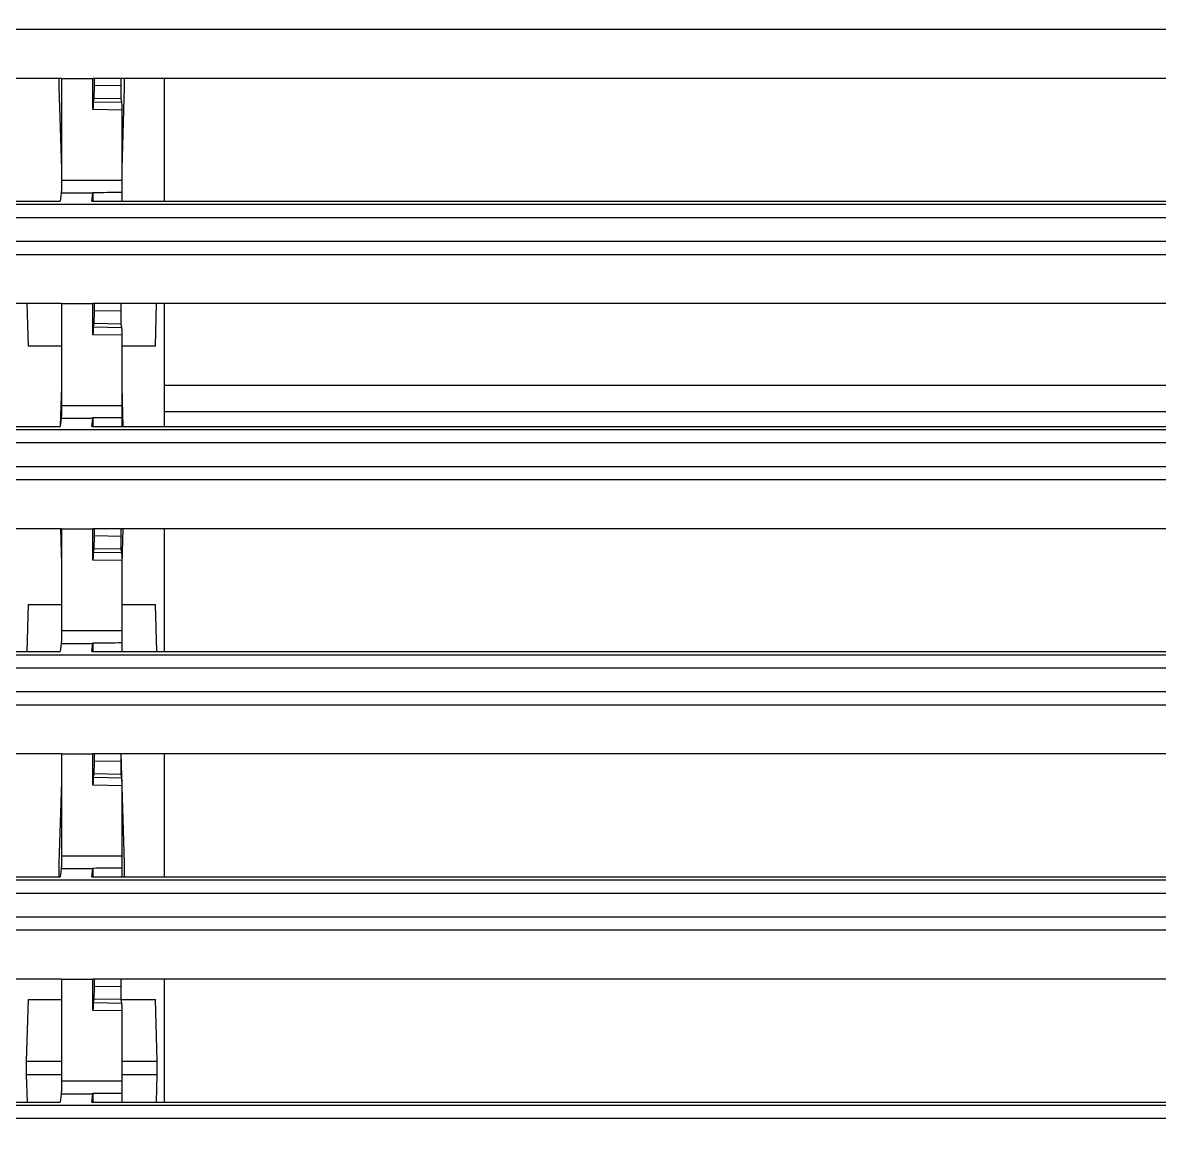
# Model space of a CAD drawing. Header units: millimetres. Extents: x -56261 to 196039, y 9480 to 100001.
# Drawn here: x 33773.55 to 33803.03, y 95795.22 to 95823.95 of the extents above; entities that cross this region are included whole.
import ezdxf

# ---------------------------------------------------------------- set-up
doc = ezdxf.new("R2010")
doc.units = ezdxf.units.MM
doc.set_wipeout_variables(frame=1)
doc.layers.add('SS-AIRCON', color=5, linetype='Continuous')
doc.layers.add('SS-TEXT', color=7, linetype='Continuous')

# ---------------------------------------------------------------- blocks, each defined once
blk = doc.blocks.new('I48T')
at = {"layer": 'SS-AIRCON', "color": 0, "linetype": 'Continuous'}
for p, q in [((599.9006, -86.18208), (-599.9007, -86.18208)), ((578.5326, -86.68017), (-578.5326, -86.68017)), ((-126.901, -86.79772), (-210.3009, -86.79772)), ((-129.65, -91.46102), (-129.65, -86.79772)), ((-129.3559, -86.79772), (-129.387, -87.82646)), ((-126.901, -86.79772), (-126.943, -87.09899)), ((-126.943, -87.09899), (-125.743, -87.09899)), ((-125.743, -87.09899), (-125.7009, -86.79772)), ((-42.301, -86.79772), (-125.7009, -86.79772)), ((-124.4131, -87.82646), (-124.4442, -86.79772)), ((-128.0515, -87.5976), (-128.0515, -90.2562)), ((-125.7485, -87.5976), (-128.0515, -87.5976)), ((-125.7485, -91.46102), (-125.7485, -87.5976)), ((-129.387, -87.82646), (-128.0515, -87.82646)), ((-125.7485, -87.82646), (-124.4131, -87.82646)), ((-129.387, -88.34608), (-129.3163, -90.68435)), ((-128.0515, -88.34608), (-129.387, -88.34608)), ((-124.4131, -88.34608), (-125.7485, -88.34608)), ((-124.4838, -90.68435), (-124.4131, -88.34608)), ((-128.0515, -90.2562), (-126.9486, -90.27548)), ((-128.048, -90.5559), (-128.0179, -90.6858)), ((-126.9521, -90.57505), (-128.048, -90.5559)), ((-126.982, -90.70296), (-126.9521, -90.57505)), ((-126.9486, -90.27548), (-126.9486, -91.46102)), ((-128.0182, -90.68435), (-129.3163, -90.68435)), ((-128.0179, -90.6858), (-126.982, -90.70296)), ((-124.4838, -90.68435), (-125.7485, -90.68435)), ((-210.3485, -91.46102), (-126.9486, -91.46102)), ((-128.0121, -91.18513), (-128.0121, -91.46102)), ((-126.9878, -91.2021), (-128.0121, -91.18513)), ((-126.9878, -91.46102), (-126.9878, -91.2021)), ((-125.7485, -91.46102), (-126.9486, -91.46102)), ((-125.7485, -91.46102), (-42.3486, -91.46102)), ((580.0736, -93.32954), (-580.0737, -93.32954)), ((-599.9007, -93.81793), (599.9006, -93.81793)), ((599.9006, -94.73208), (-599.9007, -94.73208)), ((578.5326, -95.23017), (-578.5326, -95.23017)), ((-126.901, -95.34772), (-210.3009, -95.34772)), ((-129.65, -100.01102), (-129.65, -95.34772)), ((-126.901, -95.34772), (-126.943, -95.64899)), ((-125.743, -95.64899), (-125.7009, -95.34772)), ((-42.301, -95.34772), (-125.7009, -95.34772)), ((-126.943, -95.64899), (-125.743, -95.64899)), ((-128.1452, -95.84763), (-128.0193, -100.01102)), ((-128.0515, -96.1476), (-128.0515, -98.8062)), ((-125.7485, -96.1476), (-128.0515, -96.1476)), ((-125.7485, -98.9442), (-125.6549, -95.84763)), ((-125.7485, -100.01102), (-125.7485, -96.1476)), ((-128.0515, -98.8062), (-126.9486, -98.82548)), ((-126.9486, -98.82548), (-126.9486, -100.01102)), ((-128.048, -99.1059), (-128.0179, -99.2358)), ((-126.9521, -99.12505), (-128.048, -99.1059)), ((-128.0179, -99.2358), (-126.982, -99.25296)), ((-126.982, -99.25296), (-126.9521, -99.12505)), ((-210.3485, -100.01102), (-126.9486, -100.01102)), ((-126.9878, -99.7521), (-128.0121, -99.73513)), ((-128.0121, -99.73513), (-128.0121, -100.01102)), ((-126.9878, -100.01102), (-126.9878, -99.7521)), ((-125.7485, -100.01102), (-126.9486, -100.01102)), ((-125.7485, -100.01102), (-42.3486, -100.01102)), ((580.0736, -101.87954), (-580.0737, -101.87954)), ((-599.9007, -102.36793), (599.9006, -102.36793)), ((599.9006, -103.28208), (-599.9007, -103.28208)), ((578.5326, -103.78017), (-578.5326, -103.78017)), ((-126.901, -103.89772), (-210.3009, -103.89772)), ((-129.65, -108.56102), (-129.65, -103.89772)), ((-129.3703, -103.89772), (-129.3163, -105.68435)), ((-126.901, -103.89772), (-126.943, -104.19899)), ((-125.743, -104.19899), (-125.7009, -103.89772)), ((-42.301, -103.89772), (-125.7009, -103.89772)), ((-124.4838, -105.68435), (-124.4298, -103.89772)), ((-126.943, -104.19899), (-125.743, -104.19899)), ((-125.7485, -104.6976), (-128.0515, -104.6976)), ((-128.0515, -104.6976), (-128.0515, -107.3562)), ((-125.7485, -108.56102), (-125.7485, -104.6976)), ((-128.0515, -105.68435), (-129.3163, -105.68435)), ((-124.4838, -105.68435), (-125.7485, -105.68435)), ((-128.0515, -107.22752), (-128.0919, -108.56102)), ((-128.0515, -107.3562), (-126.9486, -107.37548)), ((-126.9486, -107.37548), (-126.9486, -108.56102)), ((-125.7082, -108.56102), (-125.7485, -107.22792)), ((-128.048, -107.6559), (-128.0179, -107.7858)), ((-126.9521, -107.67505), (-128.048, -107.6559)), ((-128.0179, -107.7858), (-126.982, -107.80296)), ((-126.982, -107.80296), (-126.9521, -107.67505)), ((-126.9878, -108.3021), (-128.0121, -108.28513)), ((-128.0121, -108.28513), (-128.0121, -108.56102)), ((-126.9878, -108.56102), (-126.9878, -108.3021)), ((-210.3485, -108.56102), (-126.9486, -108.56102)), ((-125.7485, -108.56102), (-126.9486, -108.56102)), ((-125.7485, -108.56102), (-42.3486, -108.56102)), ((580.0736, -110.42954), (-580.0737, -110.42954)), ((-599.9007, -110.91793), (599.9006, -110.91793)), ((599.9006, -111.83208), (-599.9007, -111.83208)), ((578.5326, -112.33017), (-578.5326, -112.33017)), ((-126.901, -112.44772), (-210.3009, -112.44772)), ((-129.65, -117.11102), (-129.65, -112.44772)), ((-128.0968, -112.44772), (-128.0515, -113.9446)), ((-126.901, -112.44772), (-126.943, -112.74899)), ((-125.7485, -113.9442), (-125.7039, -112.46944)), ((-125.743, -112.74899), (-125.7009, -112.44772)), ((-42.301, -112.44772), (-125.7009, -112.44772)), ((-129.65, -113.01629), (-213.3118, -113.01629)), ((-126.943, -112.74899), (-125.743, -112.74899)), ((-128.0515, -113.2476), (-128.0515, -115.9062)), ((-125.7485, -113.2476), (-128.0515, -113.2476)), ((-125.7485, -117.11102), (-125.7485, -113.2476)), ((-129.65, -114.01629), (-213.3118, -114.01629)), ((-129.3163, -115.4882), (-129.3653, -117.11102)), ((-129.3163, -115.4882), (-128.0515, -115.4882)), ((-125.7485, -115.4882), (-124.4838, -115.4882)), ((-124.4347, -117.11102), (-124.4838, -115.4882)), ((-128.0515, -115.9062), (-126.9486, -115.92548)), ((-126.9486, -115.92548), (-126.9486, -117.11102)), ((-128.048, -116.2059), (-128.0179, -116.3358)), ((-126.9521, -116.22505), (-128.048, -116.2059)), ((-128.0179, -116.3358), (-126.982, -116.35296)), ((-126.982, -116.35296), (-126.9521, -116.22505)), ((-128.0121, -116.83513), (-128.0121, -117.11102)), ((-126.9878, -116.8521), (-128.0121, -116.83513)), ((-126.9878, -117.11102), (-126.9878, -116.8521)), ((-210.3485, -117.11102), (-126.9486, -117.11102)), ((-125.7485, -117.11102), (-126.9486, -117.11102)), ((-125.7485, -117.11102), (-42.3486, -117.11102)), ((580.0736, -118.97954), (-580.0737, -118.97954)), ((-599.9007, -119.46793), (599.9006, -119.46793)), ((599.9006, -120.38208), (-599.9007, -120.38208)), ((578.5326, -120.88017), (-578.5326, -120.88017)), ((-126.901, -120.99772), (-210.3009, -120.99772)), ((-129.65, -125.66102), (-129.65, -120.99772)), ((-126.901, -120.99772), (-126.943, -121.29899)), ((-125.743, -121.29899), (-125.7009, -120.99772)), ((-42.301, -120.99772), (-125.7009, -120.99772)), ((-126.943, -121.29899), (-125.743, -121.29899)), ((-128.0515, -121.7976), (-128.0515, -124.4562)), ((-125.7485, -121.7976), (-128.0515, -121.7976)), ((-125.7485, -125.66102), (-125.7485, -121.7976)), ((-128.0515, -122.22752), (-128.1452, -125.32427)), ((-125.6548, -125.32427), (-125.7485, -122.22792)), ((-128.0515, -124.4562), (-126.9486, -124.47548)), ((-126.9486, -124.47548), (-126.9486, -125.66102)), ((-128.048, -124.7559), (-128.0179, -124.8858)), ((-126.9521, -124.77505), (-128.048, -124.7559)), ((-128.0179, -124.8858), (-126.982, -124.90296)), ((-126.982, -124.90296), (-126.9521, -124.77505)), ((-126.9878, -125.4021), (-128.0121, -125.38513)), ((-128.0121, -125.38513), (-128.0121, -125.66102)), ((-126.9878, -125.66102), (-126.9878, -125.4021)), ((-210.3485, -125.66102), (-126.9486, -125.66102)), ((-125.7485, -125.66102), (-126.9486, -125.66102)), ((-125.7485, -125.66102), (-42.3486, -125.66102)), ((580.0736, -127.52954), (-580.0737, -127.52954))]:
    blk.add_line(p, q, dxfattribs=at)
for points in [[(-128.0559, -87.13817), (-128.0556, -87.147, -0.00098608), (-128.0553, -87.15661, -0.00083391), (-128.055, -87.16704, -0.00070813), (-128.0547, -87.17823, -0.00061685), (-128.0544, -87.19016, -0.00054074), (-128.0542, -87.20278, -0.00047995), (-128.0539, -87.21607, -0.00042866), (-128.0537, -87.22997, -0.00038747), (-128.0535, -87.24446, -0.00035213), (-128.0533, -87.25947, -0.00032251), (-128.0531, -87.27496, -0.00029702), (-128.0529, -87.29088, -0.00027502), (-128.0527, -87.30718, -0.00025641), (-128.0525, -87.3238, -0.00024002), (-128.0524, -87.34071, -0.00022549), (-128.0523, -87.35785, -0.00021163), (-128.0521, -87.37515, -0.00020215), (-128.052, -87.39261, -0.00019475), (-128.0519, -87.41017, -0.0001822), (-128.0518, -87.4277, -0.00016508), (-128.0518, -87.44514, -0.00017177), (-128.0517, -87.4628, -0.00019087), (-128.0517, -87.48075, -0.00014663), (-128.0516, -87.49757, -0.00006315), (-128.0516, -87.51273, -0.00018653), (-128.0516, -87.53175, -0.00030379), (-128.0516, -87.56037, -0.00015369), (-128.0516, -87.59745, -0.00008482)], [(-125.7484, -87.59745), (-125.7485, -87.57723, -0.00014639), (-125.7485, -87.55662, -0.00013716), (-125.7485, -87.53561, -0.00013588), (-125.7485, -87.51426, -0.00014456), (-125.7484, -87.49263, -0.00015029), (-125.7484, -87.47079, -0.00015598), (-125.7484, -87.4488, -0.00016182), (-125.7483, -87.42672, -0.00017045), (-125.7482, -87.40464, -0.00017892), (-125.7481, -87.38265, -0.00018978), (-125.748, -87.36084, -0.00020119), (-125.7479, -87.33929, -0.00021551), (-125.7477, -87.31812, -0.00023157), (-125.7475, -87.29741, -0.00025157), (-125.7474, -87.27727, -0.0002736), (-125.7472, -87.2578, -0.00029926), (-125.7469, -87.2391, -0.00033462), (-125.7467, -87.22125, -0.00038228), (-125.7465, -87.20437, -0.00042343), (-125.7462, -87.18851, -0.00045353), (-125.7459, -87.17382, -0.00057556), (-125.7457, -87.16022, -0.00081778), (-125.7454, -87.14781, -0.0007916), (-125.7451, -87.13689, -0.00035471), (-125.7448, -87.12765, -0.00142814), (-125.7444, -87.11885, -0.00420973), (-125.7439, -87.10925, -0.00410773), (-125.7431, -87.09907, -0.00333527)], [(-129.3871, -87.82638), (-129.3873, -87.83179, 0.00058437), (-129.3874, -87.83763, 0.00048967), (-129.3876, -87.84391, 0.00043392), (-129.3877, -87.85063, 0.00041192), (-129.3879, -87.85782, 0.00038174), (-129.388, -87.86545, 0.00035543), (-129.3881, -87.87356, 0.00032996), (-129.3883, -87.88213, 0.00031202), (-129.3884, -87.89117, 0.00029289), (-129.3885, -87.90066, 0.00027865), (-129.3887, -87.91061, 0.00026365), (-129.3888, -87.921, 0.00025273), (-129.3889, -87.93183, 0.00024107), (-129.389, -87.94307, 0.00023261), (-129.3891, -87.95471, 0.00022357), (-129.3892, -87.96671, 0.00021712), (-129.3893, -87.97907, 0.00021024), (-129.3893, -87.99174, 0.00020542), (-129.3894, -88.0047, 0.00020037), (-129.3895, -88.0179, 0.00019694), (-129.3895, -88.03131, 0.00019348), (-129.3895, -88.0449, 0.00019129), (-129.3896, -88.05862, 0.00018927), (-129.3896, -88.07242, 0.0001882), (-129.3896, -88.08627, 0.00018754), (-129.3896, -88.10012, 0.00018755), (-129.3896, -88.11392, 0.00018821), (-129.3895, -88.12764, 0.00018928), (-129.3895, -88.14123, 0.00019132), (-129.3895, -88.15464, 0.00019354), (-129.3894, -88.16784, 0.00019698), (-129.3893, -88.1808, 0.00020035), (-129.3893, -88.19346, 0.0002055), (-129.3892, -88.20582, 0.0002106), (-129.3891, -88.21782, 0.00021714), (-129.389, -88.22946, 0.00022262), (-129.3889, -88.24069, 0.00023299), (-129.3888, -88.25152, 0.0002452), (-129.3887, -88.26191, 0.00025188), (-129.3885, -88.27185, 0.0002489), (-129.3884, -88.2813, 0.00028283), (-129.3883, -88.29038, 0.00034644), (-129.3881, -88.29912, 0.00029735), (-129.388, -88.30705, 0.00013879), (-129.3879, -88.31398, 0.00042592), (-129.3877, -88.32186, 0.00083166), (-129.3875, -88.33269, 0.00050514), (-129.3871, -88.34609, 0.00030674)], [(-124.4133, -88.34609), (-124.4131, -88.34069, 0.00066737), (-124.4129, -88.33485, 0.00055917), (-124.4128, -88.32857, 0.00049548), (-124.4126, -88.32186, 0.00047032), (-124.4124, -88.31468, 0.00043583), (-124.4123, -88.30705, 0.00040576), (-124.4121, -88.29894, 0.00037666), (-124.412, -88.29038, 0.00035617), (-124.4118, -88.28134, 0.00033431), (-124.4117, -88.27185, 0.00031804), (-124.4115, -88.2619, 0.0003009), (-124.4114, -88.25152, 0.00028842), (-124.4113, -88.24069, 0.0002751), (-124.4112, -88.22946, 0.00026544), (-124.411, -88.21782, 0.00025511), (-124.4109, -88.20582, 0.00024773), (-124.4108, -88.19346, 0.00023988), (-124.4108, -88.1808, 0.00023437), (-124.4107, -88.16784, 0.00022859), (-124.4106, -88.15464, 0.00022467), (-124.4106, -88.14123, 0.00022072), (-124.4105, -88.12764, 0.0002182), (-124.4105, -88.11392, 0.00021589), (-124.4105, -88.10012, 0.00021467), (-124.4105, -88.08627, 0.00021391), (-124.4105, -88.07242, 0.00021391), (-124.4105, -88.05862, 0.00021465), (-124.4105, -88.0449, 0.00021587), (-124.4106, -88.03131, 0.00021817), (-124.4106, -88.0179, 0.0002207), (-124.4107, -88.0047, 0.00022462), (-124.4108, -87.99174, 0.00022844), (-124.4108, -87.97907, 0.00023431), (-124.4109, -87.96671, 0.0002401), (-124.411, -87.95471, 0.00024755), (-124.4112, -87.94307, 0.00025379), (-124.4113, -87.93184, 0.0002656), (-124.4114, -87.921, 0.00027949), (-124.4115, -87.9106, 0.00028709), (-124.4117, -87.90066, 0.00028367), (-124.4118, -87.89121, 0.00032232), (-124.412, -87.88213, 0.00039479), (-124.4121, -87.87338, 0.00033882), (-124.4123, -87.86545, 0.00015814), (-124.4124, -87.85852, 0.00048527), (-124.4126, -87.85063, 0.00094736), (-124.4129, -87.83979, 0.0005753), (-124.4133, -87.82638, 0.00034931)], [(-126.9521, -90.57495), (-126.9519, -90.57391, 0.02723414), (-126.9518, -90.57219, 0.00968705), (-126.9516, -90.56976, 0.00496471), (-126.9514, -90.56662, 0.00319657), (-126.9512, -90.56271, 0.00216308), (-126.9511, -90.55806, 0.00157906), (-126.9509, -90.55261, 0.00119108), (-126.9507, -90.5464, 0.0009498), (-126.9505, -90.5394, 0.00076701), (-126.9504, -90.53164, 0.0006417), (-126.9502, -90.52311, 0.00054112), (-126.9501, -90.51386, 0.00046849), (-126.9499, -90.50388, 0.00040822), (-126.9498, -90.49326, 0.00036301), (-126.9496, -90.48198, 0.00032337), (-126.9495, -90.47014, 0.00029161), (-126.9494, -90.45776, 0.00026737), (-126.9492, -90.4449, 0.00024984), (-126.9491, -90.4316, 0.00022591), (-126.949, -90.41799, 0.00019971), (-126.9489, -90.40418, 0.00020349), (-126.9489, -90.38991, 0.00022218), (-126.9488, -90.37515, 0.00016635), (-126.9487, -90.36117, 0.00006991), (-126.9487, -90.34843, 0.00020932), (-126.9486, -90.33225, 0.00033497), (-126.9486, -90.30765, 0.00016664), (-126.9485, -90.27563, 0.00009068)], [(-128.0178, -90.68586), (-128.0175, -90.68789, -0.02414874), (-128.0173, -90.6913, -0.00844606), (-128.017, -90.69613, -0.00423037), (-128.0167, -90.70236, -0.00265673), (-128.0164, -90.71006, -0.00178301), (-128.0161, -90.71915, -0.00129418), (-128.0158, -90.72968, -0.00097481), (-128.0155, -90.74156, -0.00077383), (-128.0153, -90.7548, -0.00062542), (-128.015, -90.76928, -0.00052175), (-128.0147, -90.78499, -0.00044091), (-128.0145, -90.80181, -0.00038091), (-128.0143, -90.81968, -0.00033278), (-128.014, -90.83849, -0.00029529), (-128.0138, -90.85815, -0.00026389), (-128.0136, -90.87854, -0.00023764), (-128.0134, -90.89956, -0.00021826), (-128.0132, -90.92112, -0.00020318), (-128.0131, -90.94313, -0.00018464), (-128.0129, -90.96536, -0.00016358), (-128.0128, -90.98767, -0.00016561), (-128.0127, -91.01043, -0.00017877), (-128.0126, -91.03369, -0.00013617), (-128.0125, -91.05557, -0.00006103), (-128.0124, -91.07536, -0.00016716), (-128.0123, -91.10012, -0.00026589), (-128.0122, -91.13725, -0.00013502), (-128.0121, -91.18531, -0.00007506)], [(-128.1457, -95.34772), (-128.1458, -95.35419, 0.00042121), (-128.146, -95.36106, 0.00036715), (-128.1461, -95.36833, 0.00033435), (-128.1462, -95.37599, 0.00032252), (-128.1464, -95.38406, 0.00030492), (-128.1465, -95.39252, 0.00028902), (-128.1466, -95.40139, 0.00027327), (-128.1467, -95.41064, 0.00026225), (-128.1469, -95.42028, 0.00025018), (-128.147, -95.43029, 0.00024116), (-128.1471, -95.44066, 0.0002315), (-128.1472, -95.45137, 0.0002245), (-128.1473, -95.46241, 0.00021694), (-128.1473, -95.47375, 0.0002115), (-128.1474, -95.48539, 0.00020568), (-128.1475, -95.49727, 0.00020158), (-128.1476, -95.50939, 0.00019725), (-128.1476, -95.52171, 0.0001943), (-128.1476, -95.53421, 0.00019132), (-128.1477, -95.54685, 0.00018943), (-128.1477, -95.55959, 0.00018764), (-128.1477, -95.57241, 0.00018659), (-128.1477, -95.58526, 0.00018634), (-128.1477, -95.59812, 0.00018719), (-128.1477, -95.61094, 0.00018808), (-128.1477, -95.62369, 0.00018891), (-128.1477, -95.63635, 0.00019058), (-128.1476, -95.64886, 0.00019244), (-128.1476, -95.66121, 0.00019537), (-128.1475, -95.67336, 0.00019827), (-128.1474, -95.68528, 0.00020249), (-128.1474, -95.69695, 0.00020646), (-128.1473, -95.70834, 0.0002123), (-128.1472, -95.71942, 0.00021795), (-128.1471, -95.73018, 0.00022506), (-128.147, -95.7406, 0.00023095), (-128.1469, -95.75066, 0.00024189), (-128.1467, -95.76035, 0.00025469), (-128.1466, -95.76967, 0.00026143), (-128.1465, -95.77858, 0.00025797), (-128.1464, -95.78706, 0.00029315), (-128.1462, -95.79523, 0.00035919), (-128.1461, -95.80311, 0.00030655), (-128.146, -95.81027, 0.00014075), (-128.1458, -95.81654, 0.00043912), (-128.1457, -95.82372, 0.00085266), (-128.1454, -95.83366, 0.00051111), (-128.1451, -95.846, 0.00030764)], [(-125.655, -95.846), (-125.6548, -95.84099, 0.00057987), (-125.6547, -95.83561, 0.00049188), (-125.6545, -95.82985, 0.00043929), (-125.6544, -95.82372, 0.00041815), (-125.6542, -95.81719, 0.00038913), (-125.6541, -95.81027, 0.00036362), (-125.654, -95.80295, 0.00033874), (-125.6538, -95.79523, 0.000321), (-125.6537, -95.7871, 0.000302), (-125.6536, -95.77858, 0.00028769), (-125.6534, -95.76966, 0.00027255), (-125.6533, -95.76035, 0.00026139), (-125.6532, -95.75066, 0.0002494), (-125.6531, -95.7406, 0.00024058), (-125.653, -95.73018, 0.00023109), (-125.6529, -95.71942, 0.00022417), (-125.6528, -95.70834, 0.00021673), (-125.6527, -95.69695, 0.00021138), (-125.6526, -95.68528, 0.00020566), (-125.6526, -95.67336, 0.00020164), (-125.6525, -95.66121, 0.00019741), (-125.6524, -95.64886, 0.00019453), (-125.6524, -95.63635, 0.00019163), (-125.6524, -95.62369, 0.00018978), (-125.6523, -95.61094, 0.00018811), (-125.6523, -95.59812, 0.00018725), (-125.6523, -95.58526, 0.00018656), (-125.6523, -95.57241, 0.00018619), (-125.6524, -95.55959, 0.00018665), (-125.6524, -95.54685, 0.00018766), (-125.6524, -95.53421, 0.00018941), (-125.6525, -95.52171, 0.00019124), (-125.6525, -95.50939, 0.00019432), (-125.6526, -95.49727, 0.00019753), (-125.6526, -95.48538, 0.0002015), (-125.6527, -95.47375, 0.00020464), (-125.6528, -95.46241, 0.00021177), (-125.6529, -95.45137, 0.00022072), (-125.653, -95.44065, 0.00022349), (-125.6531, -95.43029, 0.00021784), (-125.6532, -95.42034, 0.00024499), (-125.6533, -95.41064, 0.00029709), (-125.6534, -95.40118, 0.00024844), (-125.6536, -95.39252, 0.00011072), (-125.6537, -95.38489, 0.00035167), (-125.6538, -95.37599, 0.00066567), (-125.6541, -95.36345, 0.00038558), (-125.6544, -95.34772, 0.00022703)], [(-128.0559, -95.68816), (-128.0556, -95.69699, -0.00098593), (-128.0553, -95.70661, -0.0008338), (-128.055, -95.71704, -0.00070805), (-128.0547, -95.72822, -0.00061679), (-128.0544, -95.74016, -0.00054069), (-128.0542, -95.75277, -0.00047991), (-128.0539, -95.76607, -0.00042863), (-128.0537, -95.77997, -0.00038744), (-128.0535, -95.79446, -0.00035211), (-128.0533, -95.80946, -0.00032249), (-128.0531, -95.82495, -0.00029701), (-128.0529, -95.84087, -0.00027501), (-128.0527, -95.85717, -0.0002564), (-128.0525, -95.8738, -0.00024002), (-128.0524, -95.89071, -0.00022548), (-128.0523, -95.90784, -0.00021162), (-128.0521, -95.92515, -0.00020215), (-128.052, -95.9426, -0.00019475), (-128.0519, -95.96016, -0.00018219), (-128.0518, -95.9777, -0.00016508), (-128.0518, -95.99514, -0.00017177), (-128.0517, -96.01279, -0.00019087), (-128.0517, -96.03074, -0.00014663), (-128.0516, -96.04756, -0.00006315), (-128.0516, -96.06273, -0.00018654), (-128.0516, -96.08174, -0.0003038), (-128.0516, -96.11036, -0.00015369), (-128.0516, -96.14744, -0.00008482)], [(-125.7484, -96.14744), (-125.7485, -96.12722, -0.00014639), (-125.7485, -96.10661, -0.00013717), (-125.7485, -96.0856, -0.00013588), (-125.7485, -96.06426, -0.00014456), (-125.7484, -96.04263, -0.0001503), (-125.7484, -96.02079, -0.00015598), (-125.7484, -95.99879, -0.00016182), (-125.7483, -95.97671, -0.00017045), (-125.7482, -95.95464, -0.00017892), (-125.7481, -95.93265, -0.00018978), (-125.748, -95.91084, -0.00020119), (-125.7479, -95.88929, -0.00021551), (-125.7477, -95.86812, -0.00023157), (-125.7475, -95.8474, -0.00025157), (-125.7474, -95.82727, -0.00027359), (-125.7472, -95.80779, -0.00029926), (-125.7469, -95.7891, -0.00033462), (-125.7467, -95.77125, -0.00038227), (-125.7465, -95.75436, -0.00042342), (-125.7462, -95.73851, -0.00045352), (-125.7459, -95.72381, -0.00057553), (-125.7457, -95.71022, -0.00081774), (-125.7454, -95.69781, -0.00079155), (-125.7451, -95.68688, -0.00035469), (-125.7448, -95.67765, -0.00142803), (-125.7444, -95.66884, -0.00420925), (-125.7439, -95.65924, -0.00410702), (-125.7431, -95.64906, -0.00333454)], [(-126.9521, -99.12494), (-126.9519, -99.1239, 0.02725748), (-126.9518, -99.12218, 0.00969198), (-126.9516, -99.11975, 0.00496647), (-126.9514, -99.11661, 0.00319743), (-126.9512, -99.11271, 0.00216354), (-126.9511, -99.10805, 0.00157933), (-126.9509, -99.10261, 0.00119125), (-126.9507, -99.0964, 0.00094991), (-126.9505, -99.08939, 0.00076709), (-126.9504, -99.08163, 0.00064175), (-126.9502, -99.0731, 0.00054115), (-126.9501, -99.06385, 0.00046852), (-126.9499, -99.05388, 0.00040824), (-126.9498, -99.04325, 0.00036303), (-126.9496, -99.03198, 0.00032338), (-126.9495, -99.02014, 0.00029162), (-126.9494, -99.00776, 0.00026737), (-126.9492, -98.9949, 0.00024984), (-126.9491, -98.98159, 0.00022592), (-126.949, -98.96799, 0.00019972), (-126.9489, -98.95417, 0.00020349), (-126.9489, -98.93991, 0.00022218), (-126.9488, -98.92515, 0.00016634), (-126.9487, -98.91116, 0.00006991), (-126.9487, -98.89843, 0.00020931), (-126.9486, -98.88224, 0.00033496), (-126.9486, -98.85764, 0.00016663), (-126.9485, -98.82563, 0.00009067)], [(-128.0178, -99.23585), (-128.0175, -99.23788, -0.02413678), (-128.0173, -99.24129, -0.00844364), (-128.017, -99.24613, -0.00422954), (-128.0167, -99.25236, -0.00265633), (-128.0164, -99.26005, -0.0017828), (-128.0161, -99.26915, -0.00129406), (-128.0158, -99.27968, -0.00097473), (-128.0155, -99.29156, -0.00077378), (-128.0153, -99.30479, -0.00062539), (-128.015, -99.31927, -0.00052173), (-128.0147, -99.33499, -0.00044089), (-128.0145, -99.3518, -0.0003809), (-128.0143, -99.36968, -0.00033277), (-128.014, -99.38848, -0.00029528), (-128.0138, -99.40815, -0.00026388), (-128.0136, -99.42853, -0.00023763), (-128.0134, -99.44955, -0.00021825), (-128.0132, -99.47111, -0.00020318), (-128.0131, -99.49312, -0.00018463), (-128.0129, -99.51535, -0.00016358), (-128.0128, -99.53767, -0.00016561), (-128.0127, -99.56042, -0.00017877), (-128.0126, -99.58369, -0.00013617), (-128.0125, -99.60556, -0.00006103), (-128.0124, -99.62535, -0.00016716), (-128.0123, -99.65011, -0.00026589), (-128.0122, -99.68725, -0.00013502), (-128.0121, -99.7353, -0.00007506)], [(-128.0559, -104.23816), (-128.0556, -104.24699, -0.00098578), (-128.0553, -104.2566, -0.00083369), (-128.055, -104.26703, -0.00070797), (-128.0547, -104.27821, -0.00061673), (-128.0544, -104.29015, -0.00054064), (-128.0542, -104.30277, -0.00047987), (-128.0539, -104.31606, -0.0004286), (-128.0537, -104.32996, -0.00038742), (-128.0535, -104.34445, -0.0003521), (-128.0533, -104.35946, -0.00032247), (-128.0531, -104.37495, -0.00029699), (-128.0529, -104.39087, -0.000275), (-128.0527, -104.40717, -0.00025639), (-128.0525, -104.42379, -0.00024001), (-128.0524, -104.44071, -0.00022548), (-128.0523, -104.45784, -0.00021162), (-128.0521, -104.47514, -0.00020214), (-128.052, -104.49259, -0.00019475), (-128.0519, -104.51016, -0.00018219), (-128.0518, -104.52769, -0.00016508), (-128.0518, -104.54513, -0.00017177), (-128.0517, -104.56278, -0.00019087), (-128.0517, -104.58073, -0.00014664), (-128.0516, -104.59755, -0.00006315), (-128.0516, -104.61272, -0.00018654), (-128.0516, -104.63173, -0.0003038), (-128.0516, -104.66035, -0.00015369), (-128.0516, -104.69744, -0.00008482)], [(-125.7484, -104.69744), (-125.7485, -104.67721, -0.0001464), (-125.7485, -104.6566, -0.00013717), (-125.7485, -104.63559, -0.00013589), (-125.7485, -104.61425, -0.00014456), (-125.7484, -104.59262, -0.0001503), (-125.7484, -104.57078, -0.00015598), (-125.7484, -104.54878, -0.00016182), (-125.7483, -104.52671, -0.00017045), (-125.7482, -104.50463, -0.00017893), (-125.7481, -104.48264, -0.00018978), (-125.748, -104.46083, -0.00020119), (-125.7479, -104.43928, -0.00021551), (-125.7477, -104.41811, -0.00023157), (-125.7475, -104.3974, -0.00025156), (-125.7474, -104.37726, -0.00027359), (-125.7472, -104.35779, -0.00029925), (-125.7469, -104.33909, -0.00033461), (-125.7467, -104.32124, -0.00038226), (-125.7465, -104.30436, -0.00042341), (-125.7462, -104.2885, -0.0004535), (-125.7459, -104.27381, -0.00057551), (-125.7457, -104.26021, -0.0008177), (-125.7454, -104.2478, -0.0007915), (-125.7451, -104.23688, -0.00035467), (-125.7448, -104.22764, -0.00142792), (-125.7444, -104.21883, -0.00420877), (-125.7439, -104.20924, -0.00410631), (-125.7431, -104.19905, -0.00333381)], [(-126.9521, -107.67493), (-126.9519, -107.67389, 0.02728085), (-126.9518, -107.67217, 0.00969691), (-126.9516, -107.66974, 0.00496824), (-126.9514, -107.6666, 0.0031983), (-126.9512, -107.6627, 0.002164), (-126.9511, -107.65805, 0.00157961), (-126.9509, -107.6526, 0.00119142), (-126.9507, -107.64639, 0.00095002), (-126.9505, -107.63938, 0.00076717), (-126.9504, -107.63163, 0.00064181), (-126.9502, -107.62309, 0.00054119), (-126.9501, -107.61384, 0.00046854), (-126.9499, -107.60387, 0.00040826), (-126.9498, -107.59325, 0.00036305), (-126.9496, -107.58197, 0.00032339), (-126.9495, -107.57013, 0.00029163), (-126.9494, -107.55775, 0.00026738), (-126.9492, -107.54489, 0.00024985), (-126.9491, -107.53158, 0.00022592), (-126.949, -107.51798, 0.00019972), (-126.9489, -107.50417, 0.00020349), (-126.9489, -107.4899, 0.00022218), (-126.9488, -107.47514, 0.00016634), (-126.9487, -107.46115, 0.00006991), (-126.9487, -107.44842, 0.00020931), (-126.9486, -107.43223, 0.00033496), (-126.9486, -107.40764, 0.00016663), (-126.9485, -107.37562, 0.00009067)], [(-128.0178, -107.78584), (-128.0175, -107.78787, -0.02412483), (-128.0173, -107.79128, -0.00844122), (-128.017, -107.79612, -0.0042287), (-128.0167, -107.80235, -0.00265593), (-128.0164, -107.81004, -0.00178259), (-128.0161, -107.81914, -0.00129394), (-128.0158, -107.82967, -0.00097466), (-128.0155, -107.84155, -0.00077373), (-128.0153, -107.85479, -0.00062535), (-128.015, -107.86927, -0.0005217), (-128.0147, -107.88498, -0.00044088), (-128.0145, -107.9018, -0.00038088), (-128.0143, -107.91967, -0.00033276), (-128.014, -107.93848, -0.00029528), (-128.0138, -107.95814, -0.00026388), (-128.0136, -107.97853, -0.00023763), (-128.0134, -107.99955, -0.00021825), (-128.0132, -108.02111, -0.00020318), (-128.0131, -108.04312, -0.00018463), (-128.0129, -108.06535, -0.00016358), (-128.0128, -108.08766, -0.00016561), (-128.0127, -108.11042, -0.00017877), (-128.0126, -108.13368, -0.00013617), (-128.0125, -108.15556, -0.00006103), (-128.0124, -108.17534, -0.00016716), (-128.0123, -108.2001, -0.00026589), (-128.0122, -108.23724, -0.00013503), (-128.0121, -108.28529, -0.00007506)], [(-128.0559, -112.78815), (-128.0556, -112.79698, -0.00098564), (-128.0553, -112.80659, -0.00083358), (-128.055, -112.81702, -0.00070789), (-128.0547, -112.82821, -0.00061666), (-128.0544, -112.84014, -0.00054059), (-128.0542, -112.85276, -0.00047983), (-128.0539, -112.86606, -0.00042857), (-128.0537, -112.87996, -0.00038739), (-128.0535, -112.89445, -0.00035208), (-128.0533, -112.90945, -0.00032246), (-128.0531, -112.92494, -0.00029698), (-128.0529, -112.94086, -0.00027499), (-128.0527, -112.95716, -0.00025638), (-128.0525, -112.97379, -0.00024001), (-128.0524, -112.9907, -0.00022547), (-128.0523, -113.00783, -0.00021162), (-128.0521, -113.02514, -0.00020214), (-128.052, -113.04259, -0.00019475), (-128.0519, -113.06015, -0.00018219), (-128.0518, -113.07769, -0.00016508), (-128.0518, -113.09512, -0.00017177), (-128.0517, -113.11278, -0.00019088), (-128.0517, -113.13073, -0.00014664), (-128.0516, -113.14755, -0.00006315), (-128.0516, -113.16271, -0.00018654), (-128.0516, -113.18172, -0.00030381), (-128.0516, -113.21034, -0.0001537), (-128.0516, -113.24743, -0.00008482)], [(-125.7484, -113.24743), (-125.7485, -113.2272, -0.0001464), (-125.7485, -113.20659, -0.00013717), (-125.7485, -113.18558, -0.00013589), (-125.7485, -113.16424, -0.00014457), (-125.7484, -113.14261, -0.0001503), (-125.7484, -113.12077, -0.00015598), (-125.7484, -113.09878, -0.00016182), (-125.7483, -113.0767, -0.00017046), (-125.7482, -113.05463, -0.00017893), (-125.7481, -113.03264, -0.00018978), (-125.748, -113.01082, -0.00020119), (-125.7479, -112.98928, -0.00021551), (-125.7477, -112.96811, -0.00023157), (-125.7475, -112.94739, -0.00025156), (-125.7474, -112.92726, -0.00027359), (-125.7472, -112.90778, -0.00029925), (-125.7469, -112.88909, -0.0003346), (-125.7467, -112.87124, -0.00038225), (-125.7465, -112.85435, -0.0004234), (-125.7462, -112.8385, -0.00045349), (-125.7459, -112.8238, -0.00057548), (-125.7457, -112.81021, -0.00081766), (-125.7454, -112.79779, -0.00079145), (-125.7451, -112.78687, -0.00035464), (-125.7448, -112.77763, -0.00142781), (-125.7444, -112.76882, -0.00420828), (-125.7439, -112.75923, -0.00410561), (-125.7431, -112.74904, -0.00333308)], [(-126.9521, -116.22492), (-126.9519, -116.22389, 0.02730425), (-126.9518, -116.22216, 0.00970184), (-126.9516, -116.21973, 0.00497), (-126.9514, -116.2166, 0.00319916), (-126.9512, -116.21269, 0.00216445), (-126.9511, -116.20804, 0.00157988), (-126.9509, -116.20259, 0.00119159), (-126.9507, -116.19638, 0.00095013), (-126.9505, -116.18938, 0.00076724), (-126.9504, -116.18162, 0.00064186), (-126.9502, -116.17309, 0.00054123), (-126.9501, -116.16384, 0.00046857), (-126.9499, -116.15387, 0.00040828), (-126.9498, -116.14324, 0.00036306), (-126.9496, -116.13197, 0.0003234), (-126.9495, -116.12013, 0.00029164), (-126.9494, -116.10775, 0.00026739), (-126.9492, -116.09489, 0.00024985), (-126.9491, -116.08158, 0.00022592), (-126.949, -116.06798, 0.00019972), (-126.9489, -116.05416, 0.00020349), (-126.9489, -116.0399, 0.00022218), (-126.9488, -116.02513, 0.00016634), (-126.9487, -116.01115, 0.00006991), (-126.9487, -115.99841, 0.00020931), (-126.9486, -115.98222, 0.00033495), (-126.9486, -115.95763, 0.00016663), (-126.9485, -115.92561, 0.00009067)], [(-128.0178, -116.33583), (-128.0175, -116.33786, -0.02411289), (-128.0173, -116.34127, -0.0084388), (-128.017, -116.34611, -0.00422787), (-128.0167, -116.35234, -0.00265554), (-128.0164, -116.36004, -0.00178239), (-128.0161, -116.36913, -0.00129382), (-128.0158, -116.37967, -0.00097458), (-128.0155, -116.39154, -0.00077368), (-128.0153, -116.40478, -0.00062532), (-128.015, -116.41926, -0.00052168), (-128.0147, -116.43498, -0.00044086), (-128.0145, -116.45179, -0.00038087), (-128.0143, -116.46967, -0.00033275), (-128.014, -116.48847, -0.00029527), (-128.0138, -116.50814, -0.00026387), (-128.0136, -116.52852, -0.00023762), (-128.0134, -116.54954, -0.00021825), (-128.0132, -116.5711, -0.00020318), (-128.0131, -116.59311, -0.00018463), (-128.0129, -116.61534, -0.00016358), (-128.0128, -116.63765, -0.00016561), (-128.0127, -116.66041, -0.00017877), (-128.0126, -116.68367, -0.00013617), (-128.0125, -116.70555, -0.00006103), (-128.0124, -116.72534, -0.00016716), (-128.0123, -116.75009, -0.00026589), (-128.0122, -116.78723, -0.00013503), (-128.0121, -116.83528, -0.00007506)], [(-128.0559, -121.33814), (-128.0556, -121.34697, -0.0009864), (-128.0553, -121.35658, -0.00083407), (-128.055, -121.36702, -0.00070818), (-128.0547, -121.37821, -0.00061684), (-128.0544, -121.39015, -0.00054068), (-128.0542, -121.40277, -0.00047986), (-128.0539, -121.41608, -0.00042855), (-128.0537, -121.42999, -0.00038735), (-128.0535, -121.44448, -0.000352), (-128.0533, -121.4595, -0.00032237), (-128.0531, -121.475, -0.00029688), (-128.0529, -121.49093, -0.00027488), (-128.0527, -121.50724, -0.00025627), (-128.0525, -121.52388, -0.00023988), (-128.0524, -121.54081, -0.00022535), (-128.0523, -121.55795, -0.00021149), (-128.0521, -121.57527, -0.00020201), (-128.052, -121.59274, -0.00019461), (-128.0519, -121.61032, -0.00018206), (-128.0518, -121.62787, -0.00016496), (-128.0518, -121.64532, -0.00017163), (-128.0517, -121.66299, -0.00019072), (-128.0517, -121.68096, -0.00014651), (-128.0516, -121.69779, -0.0000631), (-128.0516, -121.71297, -0.00018637), (-128.0516, -121.732, -0.00030351), (-128.0516, -121.76065, -0.00015354), (-128.0516, -121.79777, -0.00008473)], [(-125.7484, -121.79777), (-125.7485, -121.77753, -0.00014629), (-125.7485, -121.75691, -0.00013707), (-125.7485, -121.73588, -0.00013579), (-125.7485, -121.71452, -0.00014446), (-125.7484, -121.69288, -0.00015019), (-125.7484, -121.67102, -0.00015587), (-125.7484, -121.64901, -0.00016171), (-125.7483, -121.62692, -0.00017033), (-125.7482, -121.60483, -0.0001788), (-125.7481, -121.58282, -0.00018965), (-125.748, -121.56099, -0.00020104), (-125.7479, -121.53943, -0.00021535), (-125.7477, -121.51825, -0.0002314), (-125.7475, -121.49752, -0.00025139), (-125.7474, -121.47737, -0.0002734), (-125.7472, -121.45788, -0.00029905), (-125.7469, -121.43917, -0.00033438), (-125.7467, -121.42131, -0.000382), (-125.7465, -121.40441, -0.00042312), (-125.7462, -121.38854, -0.0004532), (-125.7459, -121.37384, -0.00057513), (-125.7457, -121.36023, -0.00081717), (-125.7454, -121.34781, -0.000791), (-125.7451, -121.33688, -0.00035444), (-125.7448, -121.32764, -0.00142704), (-125.7444, -121.31882, -0.00420638), (-125.7439, -121.30922, -0.00410429), (-125.7431, -121.29903, -0.00333237)], [(-126.9521, -124.77491), (-126.9519, -124.77388, 0.02732768), (-126.9518, -124.77216, 0.00970678), (-126.9516, -124.76973, 0.00497177), (-126.9514, -124.76659, 0.00320003), (-126.9512, -124.76269, 0.00216491), (-126.9511, -124.75803, 0.00158015), (-126.9509, -124.75259, 0.00119176), (-126.9507, -124.74638, 0.00095025), (-126.9505, -124.73937, 0.00076732), (-126.9504, -124.73161, 0.00064192), (-126.9502, -124.72308, 0.00054127), (-126.9501, -124.71383, 0.0004686), (-126.9499, -124.70386, 0.0004083), (-126.9498, -124.69324, 0.00036308), (-126.9496, -124.68196, 0.00032342), (-126.9495, -124.67012, 0.00029164), (-126.9494, -124.65774, 0.00026739), (-126.9492, -124.64488, 0.00024986), (-126.9491, -124.63157, 0.00022592), (-126.949, -124.61797, 0.00019972), (-126.9489, -124.60415, 0.00020349), (-126.9489, -124.58989, 0.00022218), (-126.9488, -124.57513, 0.00016634), (-126.9487, -124.56114, 0.00006991), (-126.9487, -124.54841, 0.00020931), (-126.9486, -124.53222, 0.00033495), (-126.9486, -124.50762, 0.00016662), (-126.9485, -124.4756, 0.00009067)], [(-128.0178, -124.88582), (-128.0175, -124.88785, -0.02410096), (-128.0173, -124.89126, -0.00843637), (-128.017, -124.8961, -0.00422704), (-128.0167, -124.90233, -0.00265514), (-128.0164, -124.91003, -0.00178218), (-128.0161, -124.91913, -0.0012937), (-128.0158, -124.92966, -0.00097451), (-128.0155, -124.94154, -0.00077363), (-128.0153, -124.95477, -0.00062529), (-128.015, -124.96926, -0.00052165), (-128.0147, -124.98497, -0.00044084), (-128.0145, -125.00179, -0.00038086), (-128.0143, -125.01966, -0.00033274), (-128.014, -125.03847, -0.00029526), (-128.0138, -125.05813, -0.00026387), (-128.0136, -125.07852, -0.00023762), (-128.0134, -125.09954, -0.00021825), (-128.0132, -125.12109, -0.00020318), (-128.0131, -125.1431, -0.00018463), (-128.0129, -125.16533, -0.00016358), (-128.0128, -125.18765, -0.0001656), (-128.0127, -125.2104, -0.00017877), (-128.0126, -125.23367, -0.00013617), (-128.0125, -125.25554, -0.00006103), (-128.0124, -125.27533, -0.00016717), (-128.0123, -125.30009, -0.0002659), (-128.0122, -125.33722, -0.00013503), (-128.0121, -125.38527, -0.00007506)], [(-128.1454, -125.32626), (-128.1455, -125.32951, 0.00032772), (-128.1456, -125.33291, 0.00029368), (-128.1457, -125.33648, 0.00027183), (-128.1458, -125.34021, 0.00026229), (-128.1459, -125.3441, 0.00024914), (-128.1459, -125.34816, 0.00023712), (-128.146, -125.35238, 0.00022498), (-128.1461, -125.35678, 0.00021584), (-128.1462, -125.36135, 0.00020585), (-128.1463, -125.36609, 0.00019795), (-128.1463, -125.371, 0.00018941), (-128.1464, -125.37609, 0.00018276), (-128.1465, -125.38135, 0.00017549), (-128.1466, -125.38678, 0.00016983), (-128.1466, -125.39239, 0.0001636), (-128.1467, -125.39816, 0.00015876), (-128.1468, -125.40411, 0.00015342), (-128.1469, -125.41023, 0.00014929), (-128.1469, -125.41651, 0.00014469), (-128.147, -125.42295, 0.00014116), (-128.1471, -125.42955, 0.00013722), (-128.1471, -125.43631, 0.0001342), (-128.1472, -125.44322, 0.00013083), (-128.1472, -125.45027, 0.00012825), (-128.1473, -125.45747, 0.00012538), (-128.1473, -125.4648, 0.00012321), (-128.1474, -125.47227, 0.00012078), (-128.1474, -125.47986, 0.00011895), (-128.1475, -125.48756, 0.00011693), (-128.1475, -125.49538, 0.00011544), (-128.1476, -125.5033, 0.00011375), (-128.1476, -125.51131, 0.00011247), (-128.1476, -125.5194, 0.00011123), (-128.1476, -125.52758, 0.0001105), (-128.1477, -125.53582, 0.00010919), (-128.1477, -125.54412, 0.00010774), (-128.1477, -125.55247, 0.00010808), (-128.1477, -125.56086, 0.00011015), (-128.1477, -125.5693, 0.00010615), (-128.1477, -125.57772, 0.00009745), (-128.1477, -125.5861, 0.00011238), (-128.1477, -125.59462, 0.00014553), (-128.1477, -125.60331, 0.00011453), (-128.1477, -125.61148, 0.00004098), (-128.1477, -125.61885, 0.00015908), (-128.1477, -125.62821, 0.00027668), (-128.1476, -125.64246, 0.00013844), (-128.1476, -125.66102, 0.00007425)], [(-125.6525, -125.66102), (-125.6525, -125.65292, 0.00012912), (-125.6524, -125.64475, 0.00012665), (-125.6524, -125.63651, 0.00012483), (-125.6524, -125.62821, 0.00012447), (-125.6524, -125.61986, 0.00012386), (-125.6523, -125.61148, 0.00012319), (-125.6523, -125.60306, 0.00012264), (-125.6523, -125.59462, 0.0001224), (-125.6523, -125.58617, 0.00012236), (-125.6523, -125.57772, 0.0001226), (-125.6523, -125.56928, 0.00012286), (-125.6523, -125.56086, 0.0001231), (-125.6524, -125.55247, 0.00012358), (-125.6524, -125.54412, 0.00012411), (-125.6524, -125.53582, 0.00012493), (-125.6524, -125.52758, 0.00012573), (-125.6525, -125.5194, 0.00012689), (-125.6525, -125.51131, 0.00012799), (-125.6525, -125.5033, 0.00012951), (-125.6526, -125.49538, 0.00013091), (-125.6526, -125.48756, 0.00013283), (-125.6527, -125.47986, 0.00013456), (-125.6527, -125.47227, 0.00013689), (-125.6528, -125.4648, 0.00013899), (-125.6528, -125.45747, 0.00014179), (-125.6529, -125.45027, 0.00014429), (-125.653, -125.44322, 0.0001476), (-125.653, -125.43631, 0.00015055), (-125.6531, -125.42955, 0.00015444), (-125.6532, -125.42295, 0.00015793), (-125.6533, -125.41651, 0.00016244), (-125.6533, -125.41023, 0.00016645), (-125.6534, -125.40411, 0.00017182), (-125.6535, -125.39816, 0.00017682), (-125.6536, -125.39239, 0.00018264), (-125.6537, -125.38678, 0.00018726), (-125.6537, -125.38135, 0.00019569), (-125.6538, -125.37609, 0.00020568), (-125.6539, -125.371, 0.00020933), (-125.654, -125.36609, 0.00020442), (-125.6541, -125.36138, 0.0002316), (-125.6542, -125.35678, 0.00028324), (-125.6543, -125.35228, 0.0002346), (-125.6544, -125.34816, 0.00009928), (-125.6545, -125.34451, 0.00033558), (-125.6546, -125.34021, 0.00063263), (-125.6547, -125.33404, 0.00035648), (-125.655, -125.32626, 0.00020602)]]:
    blk.add_lwpolyline(points, format="xyb", dxfattribs=at)
for points in [[(-128.0573, -86.79772), (-128.0576, -86.93199), (-128.0569, -87.08524), (-128.0559, -87.13817)], [(-126.9446, -87.13177), (-127.3151, -87.13378), (-127.6855, -87.13597), (-128.0559, -87.13817)], [(-126.9432, -87.09907), (-126.9436, -87.10324), (-126.9442, -87.11426), (-126.9446, -87.13177)], [(-128.0516, -90.25608), (-128.0515, -90.41376), (-128.05, -90.54762), (-128.048, -90.55575)], [(-126.9876, -91.20201), (-126.9878, -90.92855), (-126.9853, -90.717), (-126.982, -90.70292)], [(-128.0573, -95.34772), (-128.0576, -95.48199), (-128.0569, -95.63524), (-128.0559, -95.68816)], [(-126.9446, -95.68177), (-127.3151, -95.68378), (-127.6855, -95.68597), (-128.0559, -95.68816)], [(-126.9432, -95.64906), (-126.9436, -95.65324), (-126.9442, -95.66426), (-126.9446, -95.68177)], [(-128.0516, -98.80607), (-128.0515, -98.96376), (-128.05, -99.09762), (-128.048, -99.10574)], [(-126.9876, -99.75201), (-126.9878, -99.47855), (-126.9853, -99.267), (-126.982, -99.25291)], [(-128.0573, -103.89772), (-128.0576, -104.03199), (-128.0569, -104.18524), (-128.0559, -104.23816)], [(-126.9446, -104.23176), (-127.3151, -104.23378), (-127.6855, -104.23597), (-128.0559, -104.23816)], [(-126.9432, -104.19905), (-126.9436, -104.20324), (-126.9442, -104.21426), (-126.9446, -104.23176)], [(-128.0516, -107.35607), (-128.0515, -107.51376), (-128.05, -107.64762), (-128.048, -107.65573)], [(-126.9876, -108.302), (-126.9878, -108.02855), (-126.9853, -107.817), (-126.982, -107.8029)], [(-128.0573, -112.44772), (-128.0576, -112.58199), (-128.0569, -112.73524), (-128.0559, -112.78815)], [(-126.9446, -112.78175), (-127.3151, -112.78378), (-127.6855, -112.78597), (-128.0559, -112.78815)], [(-126.9432, -112.74904), (-126.9436, -112.75324), (-126.9442, -112.76426), (-126.9446, -112.78175)], [(-128.0516, -115.90606), (-128.0515, -116.06376), (-128.05, -116.19762), (-128.048, -116.20573)], [(-126.9876, -116.85199), (-126.9878, -116.57855), (-126.9853, -116.367), (-126.982, -116.35289)], [(-128.0573, -120.99772), (-128.0576, -121.13199), (-128.0569, -121.28524), (-128.0559, -121.33814)], [(-126.9446, -121.33174), (-127.3151, -121.33378), (-127.6855, -121.33597), (-128.0559, -121.33814)], [(-126.9432, -121.29903), (-126.9436, -121.30324), (-126.9442, -121.31426), (-126.9446, -121.33174)], [(-128.0516, -124.45605), (-128.0515, -124.61376), (-128.05, -124.74762), (-128.048, -124.75607)], [(-126.9876, -125.40198), (-126.9878, -125.12855), (-126.9853, -124.917), (-126.982, -124.90289)]]:
    blk.add_open_spline(points, degree=3, dxfattribs=at)
for points in [[(-126.9446, -87.13177), (-126.9437, -87.098), (-126.9425, -86.99128), (-126.9424, -86.84976), (-126.9425, -86.79772)], [(-126.9446, -95.68177), (-126.9437, -95.648), (-126.9425, -95.54128), (-126.9424, -95.39976), (-126.9425, -95.34772)], [(-126.9446, -104.23176), (-126.9437, -104.198), (-126.9425, -104.09128), (-126.9424, -103.94976), (-126.9425, -103.89772)], [(-126.9446, -112.78175), (-126.9437, -112.748), (-126.9425, -112.64128), (-126.9424, -112.49976), (-126.9425, -112.44772)], [(-126.9446, -121.33174), (-126.9437, -121.298), (-126.9425, -121.19128), (-126.9424, -121.04976), (-126.9425, -120.99772)]]:
    blk.add_open_spline(points, degree=3, knots=[0, 0, 0, 0, 0.0002540524, 0.0004116041, 0.0004116041, 0.0004116041, 0.0004116041], dxfattribs=at)
blk = doc.blocks.new('A$C43DE16F2')
blk.add_wipeout([(0, 14550.001), (0, 0.001), (29100, 0.001), (29100, 14550.001)]).dxf.layer = 'SS-TEXT'
at = {"layer": 'SS-TEXT', "linetype": 'Continuous', "xscale": 1.577261091527505, "yscale": 1.577261091527505, "zscale": 1.577261091527505, "rotation": 180}
blk.add_blockref('I48T', (11081.918, 7128.457), dxfattribs=at)

msp = doc.modelspace()

# ---------------------------------------------------------------- block references
at = {"layer": 'SS-TEXT', "xscale": 0.4331186193392458, "yscale": 0.4331186193392458, "zscale": 0.4331186193392458}
msp.add_blockref('A$C43DE16F2', (28888.861, 92649.191), dxfattribs=at)

doc.saveas('drawing.dxf')
